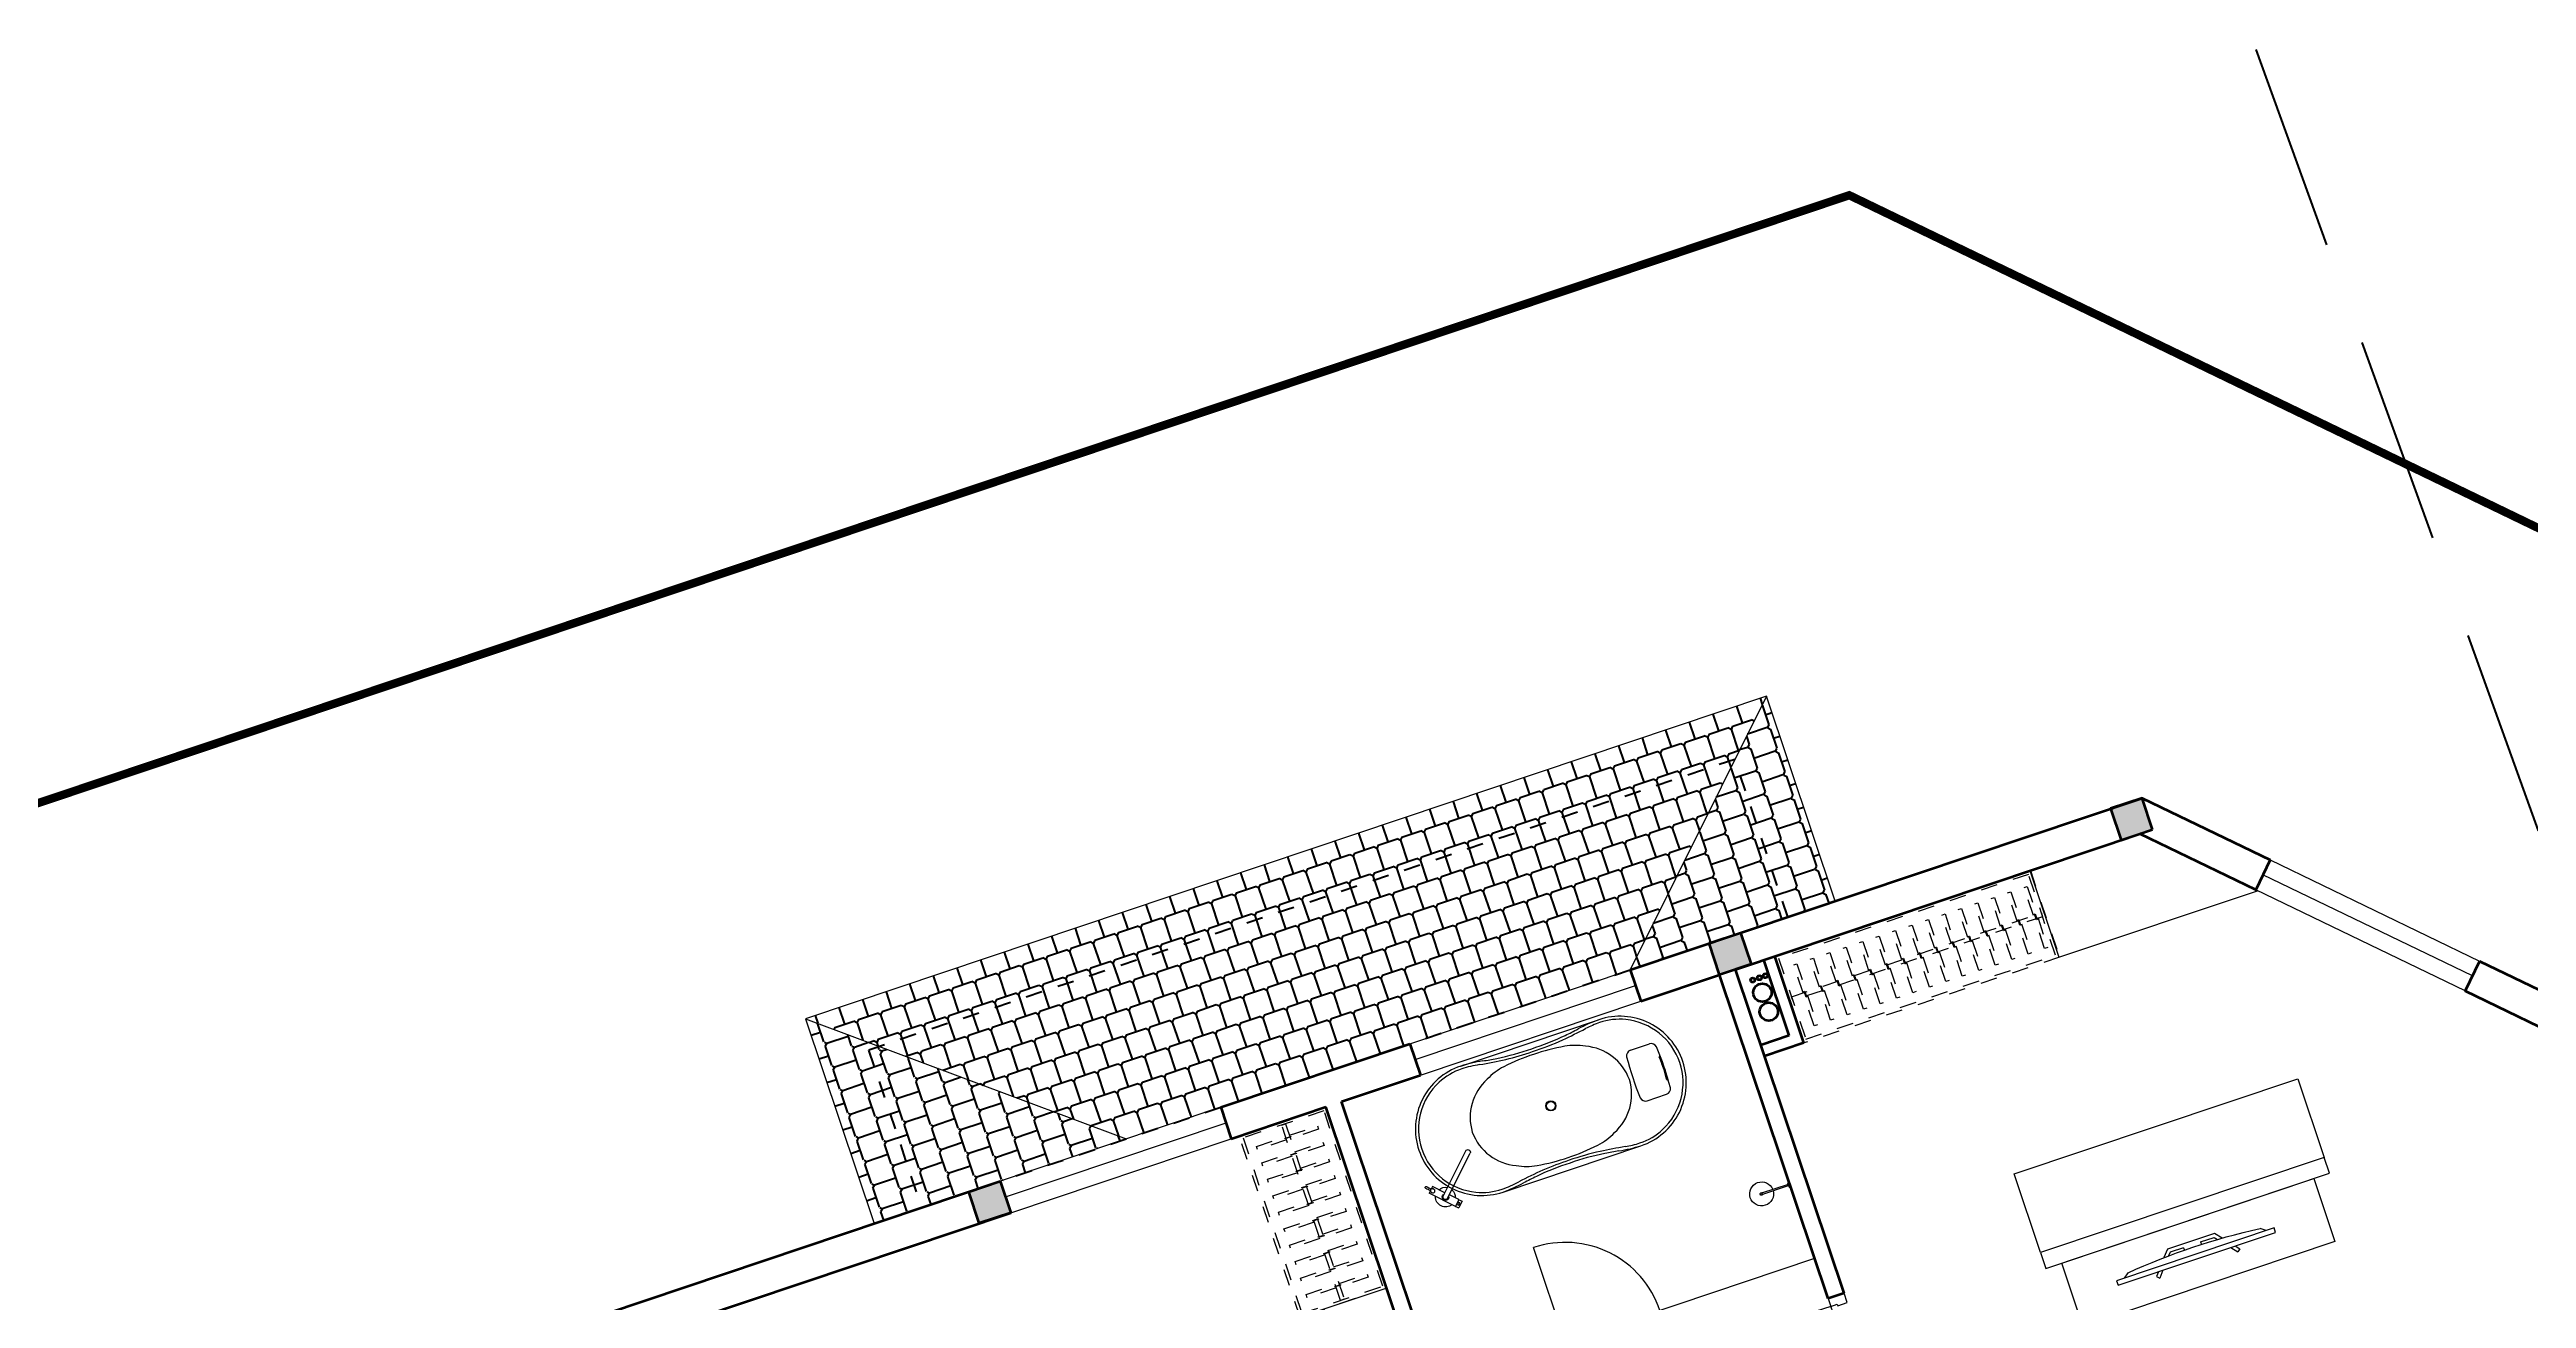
# Model space of a CAD drawing. Header units: metres. Extents: x 568332 to 569219, y 2065964 to 2066430.
# Drawn here: x 568591.33 to 568606.24, y 2066219.91 to 2066227.43 of the extents above; entities that cross this region are included whole.
import ezdxf

# ---------------------------------------------------------------- set-up
doc = ezdxf.new("R2010")
doc.units = ezdxf.units.M
for name, pattern in [('$AUDIT_BAD_LTYPE2', [0]), ('CENTER', [2, 1.25, -0.25, 0.25, -0.25]), ('HIDDEN', [0.375, 0.25, -0.125]), ('X-5M-G-MB PHONGNGU$0$HIDDEN2', [0.1875, 0.125, -0.0625])]:
    doc.linetypes.add(name, pattern=pattern)
doc.layers.get('0').update_dxf_attribs({"linetype": 'CONTINUOUS'})
doc.layers.get('DEFPOINTS').update_dxf_attribs({"linetype": 'CONTINUOUS'})
for name, color, linetype, lineweight in [('-CENTER', 143, 'CENTER', 13), ('-CONCRETE', 1, 'CONTINUOUS', 35), ('-DOOR', 137, 'CONTINUOUS', 9), ('-FURNITURE', 46, 'CONTINUOUS', 9), ('-LINE1', 7, 'CONTINUOUS', 18), ('-WALL', 4, 'CONTINUOUS', 35)]:
    doc.layers.add(name, color=color, linetype=linetype, lineweight=lineweight)
for name, color, linetype in [('-RANH GIOI LO DAT', 12, 'CONTINUOUS'), ('13. NET HATCH', 252, 'CONTINUOUS'), ('RANHGIOI', 2, 'HIDDEN')]:
    doc.layers.add(name, color=color, linetype=linetype)

# ---------------------------------------------------------------- blocks, each defined once
blk = doc.blocks.new('A$C5C575821')
at = {"layer": '-CONCRETE'}
h = blk.add_hatch(color=256, dxfattribs=at)
h.dxf.hatch_style = 1
h.paths.add_polyline_path([(-0.00237559899687767, 200.0000000000146), (-0.00237559899687767, 1.455191522836685e-11), (199.9976244010031, 1.455191522836685e-11), (199.9976244010031, 200.0000000000146)])
blk.add_lwpolyline([(-0.00237559899687767, 1.455191522836685e-11), (199.9976244010031, 1.455191522836685e-11), (199.9976244010031, 200.0000000000146), (-0.00237559899687767, 200.0000000000146)], close=True, dxfattribs=at)
blk = doc.blocks.new('*U243')
at = {"linetype": 'X-5M-G-MB PHONGNGU$0$HIDDEN2'}
for points in [[(0, 600.0000000004657), (0, 0), (1770.284615649283, -6.119996167311137e-10), (1770.284615649283, 599.9999999998537)], [(1750.284615649283, 579.9996613717803), (1750.284615649283, 19.99966137178044), (20, 20.00000000046566), (20, 580.0000000004657)], [(1750.284615649283, 286.6991212948625), (1750.284615649283, 313.0991212947693), (20, 313.0991212953813), (19.99999859370291, 286.6991212952417)], [(113.7817614636733, 319.1750910408318), (109.4317788550979, 319.1750910408318), (109.4317788550979, 280.441767644881), (113.7817614636733, 280.441767644881)], [(227.7817614636733, 319.1750910407849), (223.4317788550979, 319.1750910407849), (223.4317788550979, 280.4417676448341), (227.7817614636733, 280.4417676448341)], [(341.7817614636733, 319.175091040738), (337.4317788550979, 319.175091040738), (337.4317788550979, 280.4417676447872), (341.7817614636733, 280.4417676447872)], [(455.7817614636733, 319.1750910406911), (451.4317788550979, 319.1750910406911), (451.4317788550979, 280.4417676447403), (455.7817614636733, 280.4417676447403)], [(569.7817614636733, 319.1750910406442), (565.431778855098, 319.1750910406442), (565.431778855098, 280.4417676446934), (569.7817614636733, 280.4417676446934)], [(683.7817614636732, 319.1750910405973), (679.4317788550978, 319.1750910405973), (679.4317788550978, 280.4417676446465), (683.7817614636732, 280.4417676446465)], [(797.7817614636732, 319.1750910405504), (793.4317788550978, 319.1750910405504), (793.4317788550978, 280.4417676445996), (797.7817614636732, 280.4417676445996)], [(911.7817614636732, 319.1750910405035), (907.4317788550978, 319.1750910405035), (907.4317788550978, 280.4417676445527), (911.7817614636732, 280.4417676445527)], [(1025.781761463673, 319.1750910404566), (1021.431778855098, 319.1750910404566), (1021.431778855098, 280.4417676445057), (1025.781761463673, 280.4417676445057)], [(1139.781761463673, 319.1750910404097), (1135.431778855098, 319.1750910404097), (1135.431778855098, 280.4417676444588), (1139.781761463673, 280.4417676444588)], [(1253.781761463673, 319.1750910403628), (1249.431778855098, 319.1750910403628), (1249.431778855098, 280.4417676444119), (1253.781761463673, 280.4417676444119)], [(1367.781761463673, 319.1750910403159), (1363.431778855098, 319.1750910403159), (1363.431778855098, 280.441767644365), (1367.781761463673, 280.441767644365)], [(1481.781761463673, 319.175091040269), (1477.431778855098, 319.175091040269), (1477.431778855098, 280.4417676443181), (1481.781761463673, 280.4417676443181)], [(1595.781761463673, 319.175091040222), (1591.431778855098, 319.175091040222), (1591.431778855098, 280.4417676442712), (1595.781761463673, 280.4417676442712)], [(1709.781761463673, 319.1750910401751), (1705.431778855098, 319.1750910401751), (1705.431778855098, 280.4417676442243), (1709.781761463673, 280.4417676442243)]]:
    blk.add_lwpolyline(points, close=True, dxfattribs=at)
for points in [[(122.2409142897814, 313.1103512093413), (122.2409142897814, 515.2497102723445), (100.1765458012815, 515.2497102723445), (100.1765458012815, 313.1103512093413)], [(236.2409142897814, 313.1103512092944), (236.2409142897814, 515.2497102722975), (214.1765458012815, 515.2497102722975), (214.1765458012815, 313.1103512092944)], [(350.2409142897814, 313.1103512092475), (350.2409142897814, 515.2497102722507), (328.1765458012815, 515.2497102722507), (328.1765458012815, 313.1103512092475)], [(464.2409142897813, 313.1103512092006), (464.2409142897813, 515.2497102722037), (442.1765458012814, 515.2497102722037), (442.1765458012814, 313.1103512092006)], [(578.2409142897814, 313.1103512091537), (578.2409142897814, 515.2497102721569), (556.1765458012815, 515.2497102721569), (556.1765458012815, 313.1103512091537)], [(692.2409142897812, 313.1103512091068), (692.2409142897812, 515.24971027211), (670.1765458012813, 515.24971027211), (670.1765458012813, 313.1103512091068)], [(806.2409142897812, 313.1103512090599), (806.2409142897812, 515.249710272063), (784.1765458012813, 515.249710272063), (784.1765458012813, 313.1103512090599)], [(920.2409142897812, 313.110351209013), (920.2409142897812, 515.2497102720162), (898.1765458012813, 515.2497102720162), (898.1765458012813, 313.110351209013)], [(1034.240914289781, 313.1103512089661), (1034.240914289781, 515.2497102719692), (1012.176545801281, 515.2497102719692), (1012.176545801281, 313.1103512089661)], [(1148.240914289781, 313.1103512089192), (1148.240914289781, 515.2497102719224), (1126.176545801281, 515.2497102719224), (1126.176545801281, 313.1103512089192)], [(1262.240914289781, 313.1103512088723), (1262.240914289781, 515.2497102718754), (1240.176545801281, 515.2497102718754), (1240.176545801281, 313.1103512088723)], [(1376.240914289781, 313.1103512088254), (1376.240914289781, 515.2497102718285), (1354.176545801281, 515.2497102718285), (1354.176545801281, 313.1103512088254)], [(1490.240914289781, 313.1103512087785), (1490.240914289781, 515.2497102717816), (1468.176545801281, 515.2497102717816), (1468.176545801281, 313.1103512087785)], [(1604.240914289781, 313.1103512087315), (1604.240914289781, 515.2497102717347), (1582.176545801281, 515.2497102717347), (1582.176545801281, 313.1103512087315)], [(1718.240914289781, 313.1103512086846), (1718.240914289781, 515.2497102716878), (1696.176545801281, 515.2497102716878), (1696.176545801281, 313.1103512086846)], [(100.1765458012815, 286.7103512094345), (100.1765458012815, 92.0852110228024), (122.2409142897814, 92.0852110228024), (122.2409142897814, 286.7103512094345)], [(214.1765458012815, 286.7103512093876), (214.1765458012815, 92.08521102275549), (236.2409142897814, 92.08521102275549), (236.2409142897814, 286.7103512093876)], [(328.1765458012815, 286.7103512093407), (328.1765458012815, 92.08521102270858), (350.2409142897814, 92.08521102270858), (350.2409142897814, 286.7103512093407)], [(442.1765458012814, 286.7103512092938), (442.1765458012814, 92.08521102266168), (464.2409142897813, 92.08521102266168), (464.2409142897813, 286.7103512092938)], [(556.1765458012815, 286.7103512092469), (556.1765458012815, 92.08521102261477), (578.2409142897814, 92.08521102261477), (578.2409142897814, 286.7103512092469)], [(670.1765458012813, 286.7103512092), (670.1765458012813, 92.08521102256786), (692.2409142897812, 92.08521102256786), (692.2409142897812, 286.7103512092)], [(784.1765458012813, 286.7103512091531), (784.1765458012813, 92.08521102252095), (806.2409142897812, 92.08521102252095), (806.2409142897812, 286.7103512091531)], [(898.1765458012813, 286.7103512091062), (898.1765458012813, 92.08521102247404), (920.2409142897812, 92.08521102247404), (920.2409142897812, 286.7103512091062)], [(1012.176545801281, 286.7103512090592), (1012.176545801281, 92.08521102242715), (1034.240914289781, 92.08521102242715), (1034.240914289781, 286.7103512090592)], [(1126.176545801281, 286.7103512090123), (1126.176545801281, 92.08521102238024), (1148.240914289781, 92.08521102238024), (1148.240914289781, 286.7103512090123)], [(1240.176545801281, 286.7103512089654), (1240.176545801281, 92.08521102233333), (1262.240914289781, 92.08521102233333), (1262.240914289781, 286.7103512089654)], [(1354.176545801281, 286.7103512089186), (1354.176545801281, 92.08521102228642), (1376.240914289781, 92.08521102228642), (1376.240914289781, 286.7103512089186)], [(1468.176545801281, 286.7103512088717), (1468.176545801281, 92.0852110222395), (1490.240914289781, 92.0852110222395), (1490.240914289781, 286.7103512088717)], [(1582.176545801281, 286.7103512088247), (1582.176545801281, 92.0852110221926), (1604.240914289781, 92.0852110221926), (1604.240914289781, 286.7103512088247)], [(1696.176545801281, 286.7103512087778), (1696.176545801281, 92.0852110221457), (1718.240914289781, 92.0852110221457), (1718.240914289781, 286.7103512087778)]]:
    blk.add_lwpolyline(points, dxfattribs=at)
blk = doc.blocks.new('A$C4D045CFB')
at = {"layer": '13. NET HATCH'}
h = blk.add_hatch(dxfattribs=at)
h.set_pattern_fill('MAIGO-12', color=256, scale=300, angle=180)
h.set_pattern_definition([(180, (-90, 1.102182119232618e-14), (-75.00000000000001, -150), [120, -30, 120, -30]), (270, (-75, -14.99999999999999), (74.99999999999997, -150), [135, -165]), (225, (-60, 7.34788079488412e-15), (-75.00000000142688, -150.0000000028537), [21.213203436, -403.0508652]), (315, (-90, 1.102182119232618e-14), (75.00000000142684, -150.0000000028537), [21.213203436, -403.0508652])])
h.paths.add_polyline_path([(1299.999119955668, 6100.494044825784), (1299.953723877203, 5215.284894083044), (1299.999119955668, 5229.592269479996), (1299.999119955668, 4500.000660992693), (-0.0008800443320069462, 6100.494044825784)])
h = blk.add_hatch(dxfattribs=at)
h.set_pattern_fill('MAIGO-12', color=256, scale=300, angle=270)
h.set_pattern_definition([(270, (-1.653273178848927e-14, -90), (150, -75.00000000000003), [120, -30, 120, -30]), (0, (14.99999999999999, -75), (150, 74.99999999999996), [135, -165]), (315, (-1.102182119232618e-14, -60), (150.0000000028537, -75.0000000014269), [21.213203436, -403.0508652]), (45, (-1.653273178848927e-14, -90), (150.0000000028537, 75.00000000142683), [21.213203436, -403.0508652])])
h.paths.add_polyline_path([(-0.0008800443320069462, 6100.494044825784), (1299.999119955668, 4500.000660992693), (1299.999119955668, 1300.000660992693), (-0.0008800443320069462, 0.000660992693156004)])
h = blk.add_hatch(dxfattribs=at)
h.set_pattern_fill('MAIGO-12', color=256, scale=300)
h.set_pattern_definition([(0, (90, 0), (75, 150), [120, -30, 120, -30]), (90, (75, 15), (-74.99999999999999, 150), [135, -165]), (45, (60, 0), (75.00000000142687, 150.0000000028537), [21.213203436, -403.0508652]), (135, (90, 0), (-75.00000000142686, 150.0000000028537), [21.213203436, -403.0508652])])
h.paths.add_polyline_path([(1299.999119955668, 1300.000660992693), (1299.999119955668, 0.000660992693156004), (-0.0008800443320069462, 0.000660992693156004)])
at = {"layer": '-LINE1'}
for p, q in [((-0.0008800443320069462, 0.000660992693156004), (-0.0008800443320069462, 6100.494044825784)), ((-0.0008800443320069462, 6100.494044825784), (1299.999119955668, 6100.494044825784)), ((-0.0008800443320069462, 6100.494044825784), (1299.999119955668, 4500.000660992693)), ((-0.0008800443320069462, 0.000660992693156004), (1299.999119955668, 1300.000660992693)), ((1299.999119955668, 0.000660992693156004), (-0.0008800443320069462, 0.000660992693156004))]:
    blk.add_line(p, q, dxfattribs=at)
at = {"layer": 'DEFPOINTS', "linetype": 'HIDDEN', "ltscale": 5}
blk.add_lwpolyline([(1299.999119955668, 300.0006609926932), (299.999119955668, 300.0006609926932), (299.999119955668, 5800.494044825784), (1299.999119955668, 5800.494044825784)], close=True, dxfattribs=at)
blk = doc.blocks.new('shower')
for points in [[(180919.3447017173, -32316.45425928477), (180912.3337561736, -32316.45425928477), (180912.3337561736, -32146.62790954509), (180919.3447017173, -32146.62790954509)], [(180929.3839969719, -32326.62790954066), (180902.2944609144, -32326.62790954066), (180902.2944609144, -32316.45425928477), (180929.3839969719, -32316.45425928477)]]:
    blk.add_lwpolyline(points, close=True)
for radius, start, end in [(72, 272.7906698559544, 267.2093301440456), (8.346062492523743, 294.8355446212717, 245.1644553787283)]:
    blk.add_arc((180915.8392289462, -32146.62790954416), radius, start, end)
blk = doc.blocks.new('A$C52EE6B0C')
for p, q in [((-17.20769670707523, 15.73427220259327), (17.21740616677562, 15.73427220259327)), ((-17.20769664159161, -15.76179078378482), (17.25286010079435, -15.76177874789573))]:
    blk.add_line(p, q)
for radius in [1.2047244094, 1.0625984252]:
    blk.add_circle((0.004854760598391294, -0.01375929062487558), radius)
for centre, radius, start, end in [((-17.24314525874797, -0.01207868778146803), 15.74633857169191, 90.00004679933201, 180.0060212317107), ((-17.21041953764507, 0.001682114729192108), 15.03342542002128, 114.0143397923319, 180.0588324882195), ((-17.25508472573711, 0.1019342582440004), 14.92367355756088, 89.89259614786677, 114.0143398310184), ((-18.18116453613038, -21.56814891623799), 37.31420158923805, 80.32537186998005, 88.55949406869577), ((-17.85723445771146, -16.41196067107376), 31.44385665188106, 80.95530103647799, 88.85173392611411), ((3.492732717044419, 116.0118507486186), 102.6900642221361, 260.8064278436171, 264.356453546728), ((-5.419667109847069, -2.205582012422383), 14.69270855791083, 98.51976196149644, 117.8512947361469), ((10.00461303815246, 158.7953360565007), 145.2428134353977, 261.321760178495, 262.6566174950622), ((-0.8758374273893423, 77.0744670072454), 62.80248494290996, 262.9722866301048, 270.8034968767962), ((-0.2559751088847406, -36.67531980102649), 49.54707038386372, 89.69837733597764, 98.51976196149644), ((-0.4392543211579323, 89.40770245710155), 75.83928513553873, 265.3361413481834, 270.3355216603239), ((0.8855469487607479, 77.0744670072454), 62.80248494290996, 269.1965031232039, 277.0277133698951), ((0.5786736126174219, 84.46415005414747), 70.89675459107134, 269.5362586194438, 275.7509718273354), ((0.26568463028525, -36.67531980102649), 49.54707038386372, 81.48023803850357, 90.30162266402236), ((5.429376631247578, -2.205582012422383), 14.69270855791083, 62.14870526385309, 81.48023803850357), ((-18.4352474148327, 226.8786012548953), 214.5500408366301, 276.9922117853802, 278.5967700074263), ((-9.994903516751947, 158.7953360565007), 145.2428134353977, 277.3433825049378, 278.678239821505), ((18.19087405753089, -21.56814891623799), 37.31420158923805, 91.44050593130423, 99.67462813001998), ((17.49661970126908, -11.01489087357186), 26.04177352760918, 90.57161639594337, 98.52623542419117), ((17.38028173809289, 0.6458196171442978), 14.38048270410287, 65.5240217261104, 90.57161639594337), ((17.25285478011938, -0.01207868778146803), 15.74633857169191, 359.9939787682893, 89.999953200668), ((17.03142645675689, -0.1205247127218172), 15.22249436628161, 0.4018525137937155, 65.5240217261104), ((-7.450100970658241, -0.4025184732163325), 12.18724008712164, 113.3669392692271, 178.1720206420629), ((7.459810492087854, -0.4025184732163325), 12.18724008712164, 1.827979357937088, 66.63306073077288), ((28.29923964393674, 2.770475775178056), 0.2863587186237817, 160.8078893687392, 185.677575747249), ((1.032724158198107, 0.0596931052277796), 27.11457574387047, 359.8447870516113, 5.677575747249001), ((28.14528837171383, 2.82406351249665), 0.1233475539422422, 123.474108831765, 160.8078893687392), ((28.11764562025201, 2.865868186636362), 0.07323016681635565, 85.79124561711077, 123.474108831765), ((28.11499697584077, 2.829875804425683), 0.1093198730242431, 39.09426345110634, 85.79124561711077), ((27.9923979784362, 2.718469867249951), 0.2748749163090767, 4.941295606222266, 41.00239497281166), ((1.841417531803017, 0.05082119413418695), 26.56153366930607, 359.8606935406443, 5.815426488843808), ((-17.24314525874797, -0.01544044824549928), 15.74633857169191, 179.9939787682893, 269.999953200668), ((-17.21041951692314, -0.02920073014684021), 15.03342545060523, 179.9411309193374, 245.9856601689816), ((-7.450100970658241, 0.3749993371893652), 12.18724008712164, 181.8279793579371, 246.6330607307729), ((7.459810492087854, 0.3749993371893652), 12.18724008712164, 293.3669392692271, 358.1720206420629), ((17.25285478011938, -0.01544044824549928), 15.74633857169191, 270.000046799332, 0.006021231710728335), ((17.0314264257031, 0.09300610912032425), 15.22249441194929, 294.4759783475301, 359.5981396082714), ((28.29923964393674, -2.797994911205024), 0.2863587186237817, 174.322424252751, 199.1921106312608), ((1.032724158198107, -0.08721224125474691), 27.11457574387047, 354.322424252751, 0.1552129483886985), ((28.14528837171383, -2.851582648523618), 0.1233475539422422, 199.1921106312608, 236.525891168235), ((28.11764562025201, -2.89338732266333), 0.07323016681635565, 236.525891168235, 274.2087543828892), ((28.11499697584077, -2.85739494045265), 0.1093198730242431, 274.2087543828892, 320.9057365488936), ((27.9923979784362, -2.745989003276918), 0.2748749163090767, 318.9976050271883, 355.0587043937777), ((1.841417531803017, -0.07834033016115427), 26.56153366930607, 354.1845735111562, 0.1393064593556944), ((-5.419667109847069, 2.178062876395416), 14.69270855791083, 242.1487052638531, 261.4802380385036), ((5.429376631247578, 2.178062876395416), 14.69270855791083, 278.5197619614964, 297.8512947361469), ((-17.25508472573711, -0.1294528978760354), 14.92367355756088, 245.9856601689816, 270.1074038521332), ((-18.18116453613038, 21.54062978021102), 37.31420158923805, 271.4405059313042, 279.6746281300199), ((-17.85723445771146, 16.38444203144172), 31.44385665188106, 271.1482660738859, 279.044698963522), ((3.492732717044419, -116.0393693881924), 102.6900642221361, 95.64354645327202, 99.19357215638293), ((10.00461303815246, -158.8228551925276), 145.2428134353977, 97.3433825049378, 98.67823982150497), ((-0.8758374273893423, -77.10198614327237), 62.80248494290996, 89.19650312320385, 97.02771336989514), ((-0.2559751088847406, 36.64780066499952), 49.54707038386372, 261.4802380385036, 270.3016226640223), ((-0.4392543211579323, -89.43522109673359), 75.83928513553873, 89.66447833967614, 94.66385865181664), ((0.26568463028525, 36.64780066499952), 49.54707038386372, 269.6983773359776, 278.5197619614964), ((0.5786736126174219, -84.4916686937795), 70.89675459107134, 84.24902817266455, 90.4637413805562), ((0.8855469487607479, -77.10198614327237), 62.80248494290996, 82.97228663010486, 90.80349687679617), ((-18.4352474148327, -226.9061198945274), 214.5500408366301, 81.40322999257371, 83.00778821461982), ((-9.994903516751947, -158.8228551925276), 145.2428134353977, 81.32176017849503, 82.65661749506219), ((18.19087405753089, 21.54062978021102), 37.31420158923805, 260.32537186998, 268.5594940686958), ((17.49661970126908, 10.98737223393982), 26.04177352760918, 261.4737645758088, 269.4283836040566), ((17.38028173809289, -0.6733382567763329), 14.38048270410287, 269.4283836040566, 294.4759782738896)]:
    blk.add_arc(centre, radius, start, end)
at = {"layer": 'DEFPOINTS'}
for tag, p in [('MODELNUMBER', (0, 0)), ('TRADENAME', (0, -0.001666666648816317)), ('PRODUCT', (0, -0.003333333355840296)), ('MATERIAL', (0, -0.005000000004656613))]:
    blk.add_attdef(tag, p, '', height=0.001, dxfattribs=at)
blk = doc.blocks.new('A$C4D835AF5')
at = {"layer": '-FURNITURE', "ltscale": 8}
for p, q in [((-3.937007874133997, 0.3346456687140744), (-3.937007874133997, 0.8661417323164642)), ((-3.856363968050573, 0.3149606298829895), (-3.917322834720835, 0.3149606298829895)), ((3.14960629917914, 0.905511811026372), (-3.897637795307674, 0.905511811026372)), ((-3.549881889834069, 0.4615121080132667), (-3.549881889834069, 0.4918150943994988)), ((-3.339881889871322, 0.4918150943994988), (-3.339881889871322, 0.4615121080132667)), ((-0.5905511811724864, 0), (-0.5905511811724864, -12.08661417319672)), ((0.5905511810560711, 0), (0.5905511810560711, -12.08661417319672)), ((3.14960629917914, -0.9055118109972682), (3.14960629917914, 0.905511811026372)), ((3.169291338417679, 0.8956692913197912), (3.14960629917914, 0.8956692913197912)), ((3.169291338417679, -0.8956692912906874), (3.169291338417679, 0.8956692913197912)), ((3.188976377830841, 0.905511811026372), (3.976377952611074, 0.905511811026372)), ((3.996062992024235, -0.8858222072885837), (3.996062992024235, 0.8858183881966397)), ((-3.937007874133997, -0.8661417323164642), (-3.937007874133997, -0.3346456698782276)), ((-3.859123134170659, -0.3149606298829895), (-3.917322834720835, -0.3149606298829895)), ((-0.5905511811724864, -0.9055118109972682), (-3.897637795307674, -0.9055118109972682)), ((-3.702086295757908, -0.4482994973659515), (-3.703305563307367, -0.4183928251150064)), ((-3.626116961007938, -0.4552132484968752), (-3.624325704469811, -0.4472871391335502)), ((-3.592593900160864, -0.4693618138844613), (-3.593808271281887, -0.4553162374941166)), ((-3.516390349017456, -0.4728221969853621), (-3.515662283170968, -0.4687519224826247)), ((-3.483023508393671, -0.4913916403020266), (-3.485677747870795, -0.4713251190551091)), ((-3.406740271369927, -0.4913916403020266), (-3.404085924616084, -0.4713243082514964)), ((-3.373373430629726, -0.4728221969853621), (-3.374101741297636, -0.4687505542242434)), ((-3.297169879544526, -0.4693618138844613), (-3.295955249399412, -0.4553132418950554)), ((-3.263646818697453, -0.4552132484968752), (-3.265438825008459, -0.4472838216461241)), ((-3.187677483947482, -0.4482994973659515), (-3.186458005278837, -0.4183876432944089)), ((3.14960629917914, -0.9055118109972682), (0.5905511810560711, -0.9055118109972682)), ((3.169291338417679, -0.8956692912906874), (3.14960629917914, -0.8956692912906874)), ((3.188976377830841, -0.9055118109972682), (3.976377952611074, -0.9055118109972682))]:
    blk.add_line(p, q, dxfattribs=at)
for radius in [0.3110236219999999, 0.264425112]:
    blk.add_circle((3.582677165279165, 0), radius, dxfattribs=at)
for centre, radius, start, end in [((-5.172746209602337, -0.009833991935011), 0.2398274364867001, 175.3988683949836, 267.683684738816), ((-5.162281866127159, 0.001097322150599211), 0.2496571373087167, 92.26055198415715, 178.0931381794738), ((-5.411562051915098, -2528.914153773454), 2529.164725280366, 89.9660810117202, 89.99457585702427), ((-3.897637795307674, 0.8661417323164642), 0.03937007869999999, 90, 180), ((-3.917322834720835, 0.334645669296151), 0.0196850394, 180, 270), ((-3.444696608930826, -0.1800324727082625), 0.6800319107999998, 90.0155575041171, 98.89806549202986), ((-3.445067178807221, -0.1800325420044828), 0.6800319804999999, 81.10193476241767, 89.98433540355451), ((-5.820766091346741e-11, 0), 2.3622047244, 22.54031043733562, 157.4596895626644), ((-5.820766091346741e-11, 0), 0.7874015747999998, 318.5903779145428, 221.4096220854572), ((-5.820766091346741e-11, 0), 0.5905511810999999, 0, 180), ((3.188976377830841, 0.8858267717296258), 0.0196850394, 90, 180), ((3.976377952611074, 0.8858267717296258), 0.0196850394, 0, 90), ((-4.563514047302306, 275.4393603570643), 275.6895205756396, 269.8713704548476, 270.134413801293), ((-3.917322834720835, -0.334645669296151), 0.0196850394, 90, 180), ((-3.897637795307674, -0.8661417323164642), 0.03937007869999999, 180, 270), ((-3.69050836347742, -0.4472920451080427), 0.01162168131717254, 184.9730588167124, 258.0340652050838), ((-3.646140178490896, -0.2514027326542418), 0.2124717066311285, 257.2815863172942, 272.5837431166033), ((-3.637047897733282, -0.4523756541602779), 0.01129324217511807, 272.4656825237923, 345.4476281752974), ((-3.581550852512009, -0.4681202150823083), 0.01111262650185997, 186.4149760746678, 247.4426638316044), ((-3.544597993255593, -0.2922010583861265), 0.190689105969796, 257.5175194414243, 274.7853332085882), ((-3.528885980602354, -0.4692233995883726), 0.01300354377461912, 270.8627506118385, 343.9333648868276), ((-3.471052158158273, -0.4887641616223846), 0.01225629918881619, 192.3790292665462, 260.142289403178), ((-3.445049900154117, -0.295684714539675), 0.2070703525339242, 262.2005895473907, 277.9341143868692), ((-3.417906698421575, -0.4895470514893532), 0.01131775609399448, 277.3077516790804, 350.6199838641652), ((-3.361692738719285, -0.4698820120247547), 0.01204505090893129, 194.128595859641, 259.0416995531207), ((-3.342932183295488, -0.2742454641556833), 0.2085271705549764, 264.2062775251951, 279.0284077801071), ((-3.310024282021914, -0.4671465401770547), 0.01304389132053663, 269.1875638990808, 350.2219325995679), ((-3.252893783501349, -0.4524938771792222), 0.01109156189044463, 194.1921654394817, 261.8514003855582), ((-3.243402015476022, -0.2392133744724561), 0.2245328352159587, 267.1755962354845, 281.6727780298017), ((-3.20032295252895, -0.4465554517519195), 0.01276517026006314, 280.6032237323427, 352.1473828500294), ((-5.820766091346741e-11, 0), 2.3622047244, 202.5403104373356, 255.4906014981622), ((-5.820766091346741e-11, 0), 2.3622047244, 284.5092583305358, 337.4596895626644), ((3.188976377830841, -0.8858267716132104), 0.0196850394, 180, 270), ((3.976377952611074, -0.8858267716132104), 0.0196850394, 270, 0), ((-5.820766091346741e-11, -12.08661417319672), 0.5905511810999999, 180, 0)]:
    blk.add_arc(centre, radius, start, end, dxfattribs=at)
blk.add_ellipse((-3.444881830888335, -0.001299991592532024), major_axis=(0.5549964930499999, 1.979270000163069e-05), ratio=0.8491940411667758, dxfattribs=at)
for tag, p in [('TRADENAME', (-0.004336408572271466, 0.006709126027999446)), ('MODELNUMBER', (-0.004336408572271466, 0.008375792705919594)), ('PRODUCT', (-0.004336408572271466, 0.005042459379183128)), ('MATERIAL', (-0.004336408572271466, 0.003375792701262981))]:
    blk.add_attdef(tag, p, '', height=0.0009999999999999998, dxfattribs=at)
blk = doc.blocks.new('A$C513779E1')
at = {"layer": '-FURNITURE', "ltscale": 5}
for p, q in [((-155.6625374760479, -560.0783866103739), (-155.7294287066907, -682.401587806642)), ((164.3432983346283, -560.8332392722368), (164.2771489713341, -681.6467351429164))]:
    blk.add_line(p, q, dxfattribs=at)
for centre, radius, start, end in [((-121.4878484364599, -559.7927261032164), 34.19417278572232, 97.79750243116446, 180.4786434526798), ((-0.6689657662063837, -2204.394539417699), 1683.161974464355, 85.38531070575098, 94.27462811813768), ((130.1318487897515, -560.5699191978201), 34.19417278572232, 359.5587913522712, 82.23993242050727), ((-121.5204483158886, -682.7208517771214), 34.19417278572232, 179.4650466896637, 262.1461876813734), ((-1.108293259516358, 961.925919180736), 1683.174451148718, 265.7381508572186, 274.6274353095529), ((130.1000457536429, -681.8764492999762), 34.19417278572232, 277.7037576779385, 0.3848987823128964)]:
    blk.add_arc(centre, radius, start, end, dxfattribs=at)
at = {"layer": '-FURNITURE', "ltscale": 8}
ref = blk.add_blockref('A$C4D835AF5', (-319.1728307064623, 776.0634860619903), dxfattribs=dict(at, xscale=-25.08682081009749, yscale=25.08682081009749, zscale=25.08682081009749, rotation=45))
ref.add_attrib('MODELNUMBER', 'K-T97328-4', (-319.2622246555984, 776.3067276431248), dxfattribs={"layer": 'DEFPOINTS', "height": 0.02508682081009749, "rotation": 224.9999999436282})
ref.add_attrib('TRADENAME', 'PURIST', (-319.232659548521, 776.2771625341848), dxfattribs={"layer": 'DEFPOINTS', "height": 0.02508682081009749, "rotation": 224.9999999436282})
ref.add_attrib('PRODUCT', 'BATH FILLER', (-319.2030944600701, 776.2475974475965), dxfattribs={"layer": 'DEFPOINTS', "height": 0.02508682081009749, "rotation": 224.9999999436282})
ref.add_attrib('MATERIAL', 'PREMIUM MATERIALS', (-319.1735293529928, 776.2180323405191), dxfattribs={"layer": 'DEFPOINTS', "height": 0.02508682081009749, "rotation": 224.9999999436282})
at = {"layer": '-FURNITURE', "xscale": 25.39829667096628, "yscale": 25.39829667096628, "zscale": 25.39829667096628, "rotation": 270}
blk.add_blockref('A$C52EE6B0C', (0, 0), dxfattribs=at).add_auto_attribs({'MODELNUMBER': 'K-1800', 'TRADENAME': 'ABRAZO', 'PRODUCT': 'BATH', 'MATERIAL': 'LITHOCAST'})
blk = doc.blocks.new('*U18')
at = {"linetype": '$AUDIT_BAD_LTYPE2'}
for p, q in [((70, 100), (69.99999999999999, 599.9999999999982)), ((89.99999999999999, 599.9999999999982), (90, 100))]:
    blk.add_line(p, q, dxfattribs=at)
for points in [[(49.99999999999999, 599.9999999999982), (89.99999999999999, 599.9999999999982), (89.99999999999999, 699.9999999999982), (49.99999999999999, 699.9999999999982), (49.99999999999999, 599.9999999999982)], [(49.99999999999999, 602.9059272893337), (50, 100)], [(50, 100), (90, 100), (90, 0), (50, 0), (50, 100)]]:
    blk.add_lwpolyline(points)
for points in [[(118.2698876160139, 494.5156181119073), (118.2698876160139, 664.1349438079906), (89.99999999999999, 664.1349438079906), (89.99999999999999, 635.8650561920058), (112.6159100928053, 635.8650561920058), (112.6159100928053, 494.5156181119073)], [(0, 0), (50, 0), (50, -40), (60, -40), (60, -100.0001724930698), (0, -100.0001724930698)], [(799.9999999999982, 7.105427357601134e-15), (749.9999999999982, 7.105427357601134e-15), (749.9999999999982, -40), (739.9999999999982, -40), (739.9999999999982, -100.0001724930698), (799.9999999999982, -100.0001724930698)]]:
    blk.add_lwpolyline(points, close=True)
at = {"linetype": '$AUDIT_BAD_LTYPE2', "ltscale": 0.3}
blk.add_arc((50, 0), 699.9999999999982, 0, 90, dxfattribs=at)
blk = doc.blocks.new('XR.MB.LM123$0$tvi 1')
blk.add_lwpolyline([(28.54445810673496, -2.291926648467779e-10), (28.54445810673496, -999.9999999999964), (-7.275957614183426e-12, -1000), (0, 0)], close=True)
for points in [[(28.54445810680045, -50.31958968611434), (52.37372755713295, -80.86315460130209)], [(-24.09820395050338, -235.5599978379832), (-39.09879504836863, -251.7939635238108)], [(0, -284.7849796677438), (-39.09879504836863, -251.7939635238108)], [(0, -255.9952397129928), (-24.09820395050338, -235.5599978379832)], [(69.66229681991535, -315.0836646851385), (111.1934016081432, -350.2927865858655), (111.193401608034, -649.712917566063), (69.68611289083492, -684.9110379843005)], [(89.09002233762294, -445.7449799550195), (89.09002233762294, -359.9578938602899), (70.91298945683957, -344.6203678706661)], [(89.09002233762294, -445.7449799550195), (73.49991829216015, -445.7449799550232)], [(89.09002233768115, -554.2550200447404), (89.09002233773936, -640.0421061392371), (70.91298945678864, -655.3796321293303)], [(89.09002233768115, -554.2550200447404), (73.49991829216015, -554.2550200447404)], [(0, -715.2150203320198), (-39.09879504836863, -748.2060364759491)], [(0, -744.004760287), (-24.09820395050338, -764.4400021620095)], [(-24.09820395050338, -764.4400021620095), (-39.09879504836863, -748.2060364759491)], [(28.54445810674224, -949.680410313882), (52.37372755713295, -919.1368453984578)]]:
    blk.add_lwpolyline(points)
blk.add_arc((-4025.16618952866, -499.9999999999964), 4099.025185406737, 354.1310878512652, 5.868912148527433)
blk = doc.blocks.new('*U233')
at = {"linetype": 'X-5M-G-MB PHONGNGU$0$HIDDEN2'}
for points in [[(0, 600.0000000004657), (0, 0), (1254.545454447709, -3.99789616801902e-10), (1254.545454447709, 600.0000000000658)], [(1234.545454447709, 579.9996613719925), (1234.545454447709, 19.99966137199266), (20, 20.00000000046566), (20, 580.0000000004657)], [(1234.545454447709, 286.6991212950747), (1234.545454447709, 313.0991212949815), (20, 313.0991212953813), (19.99999859370291, 286.6991212952417)], [(113.7817614636733, 319.1750910408318), (109.4317788550979, 319.1750910408318), (109.4317788550979, 280.441767644881), (113.7817614636733, 280.441767644881)], [(227.7817614636733, 319.1750910407849), (223.4317788550979, 319.1750910407849), (223.4317788550979, 280.4417676448341), (227.7817614636733, 280.4417676448341)], [(341.7817614636733, 319.175091040738), (337.4317788550979, 319.175091040738), (337.4317788550979, 280.4417676447872), (341.7817614636733, 280.4417676447872)], [(455.7817614636733, 319.1750910406911), (451.4317788550979, 319.1750910406911), (451.4317788550979, 280.4417676447403), (455.7817614636733, 280.4417676447403)], [(569.7817614636733, 319.1750910406442), (565.431778855098, 319.1750910406442), (565.431778855098, 280.4417676446934), (569.7817614636733, 280.4417676446934)], [(683.7817614636733, 319.1750910405973), (679.431778855098, 319.1750910405973), (679.431778855098, 280.4417676446465), (683.7817614636733, 280.4417676446465)], [(797.7817614636733, 319.1750910405504), (793.431778855098, 319.1750910405504), (793.431778855098, 280.4417676445996), (797.7817614636733, 280.4417676445996)], [(911.7817614636733, 319.1750910405035), (907.431778855098, 319.1750910405035), (907.431778855098, 280.4417676445527), (911.7817614636733, 280.4417676445527)], [(1025.781761463673, 319.1750910404566), (1021.431778855098, 319.1750910404566), (1021.431778855098, 280.4417676445057), (1025.781761463673, 280.4417676445057)], [(1139.781761463673, 319.1750910404097), (1135.431778855098, 319.1750910404097), (1135.431778855098, 280.4417676444588), (1139.781761463673, 280.4417676444588)]]:
    blk.add_lwpolyline(points, close=True, dxfattribs=at)
for points in [[(122.2409142897814, 313.1103512093413), (122.2409142897814, 515.2497102723445), (100.1765458012815, 515.2497102723445), (100.1765458012815, 313.1103512093413)], [(236.2409142897814, 313.1103512092944), (236.2409142897814, 515.2497102722975), (214.1765458012815, 515.2497102722975), (214.1765458012815, 313.1103512092944)], [(350.2409142897814, 313.1103512092475), (350.2409142897814, 515.2497102722507), (328.1765458012815, 515.2497102722507), (328.1765458012815, 313.1103512092475)], [(464.2409142897814, 313.1103512092006), (464.2409142897814, 515.2497102722037), (442.1765458012815, 515.2497102722037), (442.1765458012815, 313.1103512092006)], [(578.2409142897814, 313.1103512091537), (578.2409142897814, 515.2497102721569), (556.1765458012815, 515.2497102721569), (556.1765458012815, 313.1103512091537)], [(692.2409142897814, 313.1103512091068), (692.2409142897814, 515.24971027211), (670.1765458012815, 515.24971027211), (670.1765458012815, 313.1103512091068)], [(806.2409142897814, 313.1103512090599), (806.2409142897814, 515.249710272063), (784.1765458012815, 515.249710272063), (784.1765458012815, 313.1103512090599)], [(920.2409142897814, 313.110351209013), (920.2409142897814, 515.2497102720162), (898.1765458012815, 515.2497102720162), (898.1765458012815, 313.110351209013)], [(1034.240914289781, 313.1103512089661), (1034.240914289781, 515.2497102719692), (1012.176545801281, 515.2497102719692), (1012.176545801281, 313.1103512089661)], [(1148.240914289781, 313.1103512089192), (1148.240914289781, 515.2497102719224), (1126.176545801281, 515.2497102719224), (1126.176545801281, 313.1103512089192)], [(100.1765458012815, 286.7103512094345), (100.1765458012815, 92.0852110228024), (122.2409142897814, 92.0852110228024), (122.2409142897814, 286.7103512094345)], [(214.1765458012815, 286.7103512093876), (214.1765458012815, 92.08521102275549), (236.2409142897814, 92.08521102275549), (236.2409142897814, 286.7103512093876)], [(328.1765458012815, 286.7103512093407), (328.1765458012815, 92.08521102270858), (350.2409142897814, 92.08521102270858), (350.2409142897814, 286.7103512093407)], [(442.1765458012815, 286.7103512092938), (442.1765458012815, 92.08521102266168), (464.2409142897814, 92.08521102266168), (464.2409142897814, 286.7103512092938)], [(556.1765458012815, 286.7103512092469), (556.1765458012815, 92.08521102261477), (578.2409142897814, 92.08521102261477), (578.2409142897814, 286.7103512092469)], [(670.1765458012815, 286.7103512092), (670.1765458012815, 92.08521102256786), (692.2409142897814, 92.08521102256786), (692.2409142897814, 286.7103512092)], [(784.1765458012815, 286.7103512091531), (784.1765458012815, 92.08521102252095), (806.2409142897814, 92.08521102252095), (806.2409142897814, 286.7103512091531)], [(898.1765458012815, 286.7103512091062), (898.1765458012815, 92.08521102247404), (920.2409142897814, 92.08521102247404), (920.2409142897814, 286.7103512091062)], [(1012.176545801281, 286.7103512090592), (1012.176545801281, 92.08521102242715), (1034.240914289781, 92.08521102242715), (1034.240914289781, 286.7103512090592)], [(1126.176545801281, 286.7103512090123), (1126.176545801281, 92.08521102238024), (1148.240914289781, 92.08521102238024), (1148.240914289781, 286.7103512090123)]]:
    blk.add_lwpolyline(points, dxfattribs=at)
blk = doc.blocks.new('M18-T3')
at = {"layer": '-CONCRETE'}
for centre, radius in [((201597.805983727, -97928.4811782221, 5.66516857499076e-09), 55), ((201718.6484339322, -97928.4811782221, 5.66516857499076e-09), 55), ((201809.1452420299, -97897.6544202481, 5.66516857499076e-09), 13), ((201809.1452420299, -97939.40383826416, 5.66516857499076e-09), 13), ((201809.1452420299, -97977.67382521379, 5.66516857499076e-09), 13)]:
    blk.add_circle(centre, radius, dxfattribs=at)
at = {"layer": '-DOOR'}
for p, q in [((201902.4488119765, -95818.62005343904), (201902.4488119765, -97218.62005343904)), ((202102.4488119765, -95818.62005343904), (202102.4488119765, -97218.62005343904))]:
    blk.add_line(p, q, dxfattribs=at)
for points in [[(202102.4488120428, -93218.131624517), (201902.4488120573, -93218.131624517), (201902.4488120573, -94618.131624517), (202102.4488120428, -94618.131624517)], [(200382.6795040649, -101941.7046730008), (201361.0485036882, -100940.3085972264), (201504.1050859477, -101080.0755971831), (200525.7360863161, -102081.4716729494)]]:
    blk.add_lwpolyline(points, close=True, dxfattribs=at)
for points in [[(202002.44881205, -93218.131624517), (202002.4488117115, -94618.131624517)], [(202002.3411114457, -95818.62005343904), (202002.3411114456, -97218.62005343904)], [(200454.2077951905, -102011.588172975), (201432.5767948305, -101010.192097217)]]:
    blk.add_lwpolyline(points, dxfattribs=at)
at = {"layer": '-FURNITURE'}
blk.add_line((200102.4488119596, -95318.62005343927), (200102.4488119934, -97718.6200534643), dxfattribs=at)
for points in [[(200752.4488117973, -94818.61946020705), (199352.4488117973, -94818.6194607152), (199352.4488118674, -95218.62005367152), (200752.4488118674, -95218.62005316337)], [(199202.4488114289, -100718.3758392488), (199202.4488119372, -99118.37583921394), (199602.4494048935, -99118.37583928402), (199602.4494043853, -100718.3758393188)], [(199702.4494049253, -99018.3758392307), (199602.4494043853, -99018.3758392307), (199602.4494043677, -100818.3758392306), (199702.4494049077, -100818.3758392306)], [(199702.4494049253, -99018.3758392307), (200202.4494049253, -99018.3758392342), (200202.4494049077, -100818.3758392341), (199702.4494049077, -100818.3758392306)], [(201902.4488119948, -99688.62005343915), (201352.4488119948, -99688.62005343915), (201352.4488119948, -100948.0182878068), (201902.2894180739, -100386.1641351456)]]:
    blk.add_lwpolyline(points, close=True, dxfattribs=at)
blk.add_lwpolyline([(200102.4488119711, -96134.39708376255), (200702.4488119711, -96134.39708376255)], dxfattribs=at)
blk.add_arc((200102.4488119711, -96134.39708376255), 600, 270, 0, dxfattribs=at)
at = {"layer": '-RANH GIOI LO DAT', "linetype": 'HIDDEN', "ltscale": 10, "const_width": 50}
blk.add_lwpolyline([(201103.8014819287, -105067.6747470424), (206102.4488127622, -99951.37831573247), (206102.4488121746, -85518.7918437419), (195102.4488117702, -85518.7918437419), (195102.4488128515, -105207.2997001795)], close=True, dxfattribs=at)
at = {"layer": '-WALL', "linetype": 'Continuous', "ltscale": 10}
for p, q in [((202102.4488119118, -90718.13156739218), (202102.4464362812, -93218.13162451702)), ((201902.4488119195, -91218.13162457138), (201902.4488120573, -93218.131624517)), ((201902.4488112561, -93018.13162451702), (202102.4488119395, -93018.13162451702)), ((201902.4488118802, -94618.131624517), (201902.448811965, -95218.62005343927)), ((202102.4488119395, -94618.131624517), (202102.4488119751, -95818.62005343915)), ((201902.4488119596, -95318.62005343927), (201902.4488119667, -95818.62005343904)), ((201902.4488119864, -97218.62005343892), (201902.4488119934, -97718.62005343892)), ((202102.448811993, -97218.62005343904), (202102.2855991614, -100467.6475458104)), ((201902.4488119948, -97818.62005343927), (201902.289418072, -100386.1641434244))]:
    blk.add_line(p, q, dxfattribs=at)
at = {"layer": '-WALL'}
for p, q in [((202102.4488119766, -94618.131624517), (201902.2334109149, -94618.131624517)), ((198202.4488118177, -95218.62005343927), (201902.448811965, -95218.62005343927)), ((198202.4488118181, -95318.62005343927), (201902.4488119596, -95318.62005343927)), ((202102.4488119766, -95818.62005343904), (201902.2334109149, -95818.62005343904)), ((202102.4488119766, -97218.62005343904), (201902.2334109147, -97218.62005343904)), ((199847.5835547719, -97718.62005343904), (201902.4488119934, -97718.62005343904)), ((199847.5835547719, -97818.62005343904), (199847.5835547719, -97718.62005343904)), ((199847.5835547719, -97818.62005343927), (201902.4488119948, -97818.62005343927)), ((201352.4488119942, -98068.6200534359), (201352.4488119942, -97818.62005343543)), ((201422.4488119942, -97998.6200534359), (201422.4488119942, -97818.62005343543)), ((201352.4488119942, -98068.6200534359), (201902.4488119984, -98068.62005343566)), ((201422.4488119942, -97998.6200534359), (201902.4488119983, -97998.62005343566)), ((202102.289418074, -100467.6474863923), (201504.0227081868, -101079.9951136967)), ((200525.6537085635, -102081.391189471), (199927.3907447069, -102693.7349825775))]:
    blk.add_line(p, q, dxfattribs=at)
for points in [[(201504.1050859477, -101080.0755971831), (201360.9661259356, -100940.228113748), (201902.2894180739, -100386.1641351456)], [(200525.7360863077, -102081.4716729413), (200382.5971263123, -101941.6241895225), (199841.2775802047, -102495.6843339269)]]:
    blk.add_lwpolyline(points, dxfattribs=at)
at = {"layer": '-DOOR', "xscale": -1}
blk.add_blockref('*U18', (199847.5835547719, -97718.61988094599), dxfattribs=at)
at = {"layer": '-FURNITURE', "extrusion": (0, 0, -1), "xscale": 0.916666666665974, "yscale": 0.916666666665974, "zscale": -0.916666666665974}
blk.add_blockref('*U233', (-201902.448811777, -95218.62005343927), dxfattribs=at)
at = {"layer": '-FURNITURE', "xscale": -1, "rotation": 359.9893314882563}
blk.add_blockref('shower', (381493.7651520839, -65425.67935208137), dxfattribs=at)
at = {"layer": '-FURNITURE', "extrusion": (0, 0, -1), "xscale": 0.916666666665974, "yscale": 0.916666666665974, "zscale": -0.916666666665974, "rotation": 270}
blk.add_blockref('*U243', (-201902.4488119942, -98068.6200534359), dxfattribs=at)
at = {"layer": '-FURNITURE', "extrusion": (0, 0, -1), "rotation": 179.9963102775916}
blk.add_blockref('XR.MB.LM123$0$tvi 1', (-199367.8425480934, -100397.5239287024), dxfattribs=at)
at = {"layer": '-WALL', "xscale": -1}
for name, p in [('A$C4D045CFB', (203402.4479319984, -98518.6207143563)), ('A$C5C575821', (202102.4464362812, -93218.13162451702)), ('A$C5C575821', (202102.446436281, -97918.6200533636))]:
    blk.add_blockref(name, p, dxfattribs=at)
at = {"layer": '-WALL'}
blk.add_blockref('A$C5C575821', (201902.291793671, -100467.8122864815), dxfattribs=at)
blk.add_blockref('A$C513779E1', (201477.9598820675, -96504.26970894971))

msp = doc.modelspace()

# ---------------------------------------------------------------- block references
at = {"layer": '-CENTER', "xscale": 0.001, "yscale": 0.001, "zscale": 0.001, "rotation": 108.5514997345284}
msp.add_blockref('M18-T3', (568572.9832008192, 2065999.355088467), dxfattribs=at)

# ---------------------------------------------------------------- next in the draw order: linework, layer by layer
at = {"layer": 'RANHGIOI', "color": 12, "ltscale": 5}
msp.add_line((568604.6149221777, 2066227.425228347), (568618.7012713166, 2066188.475033326), dxfattribs=at)

doc.saveas('drawing.dxf')
